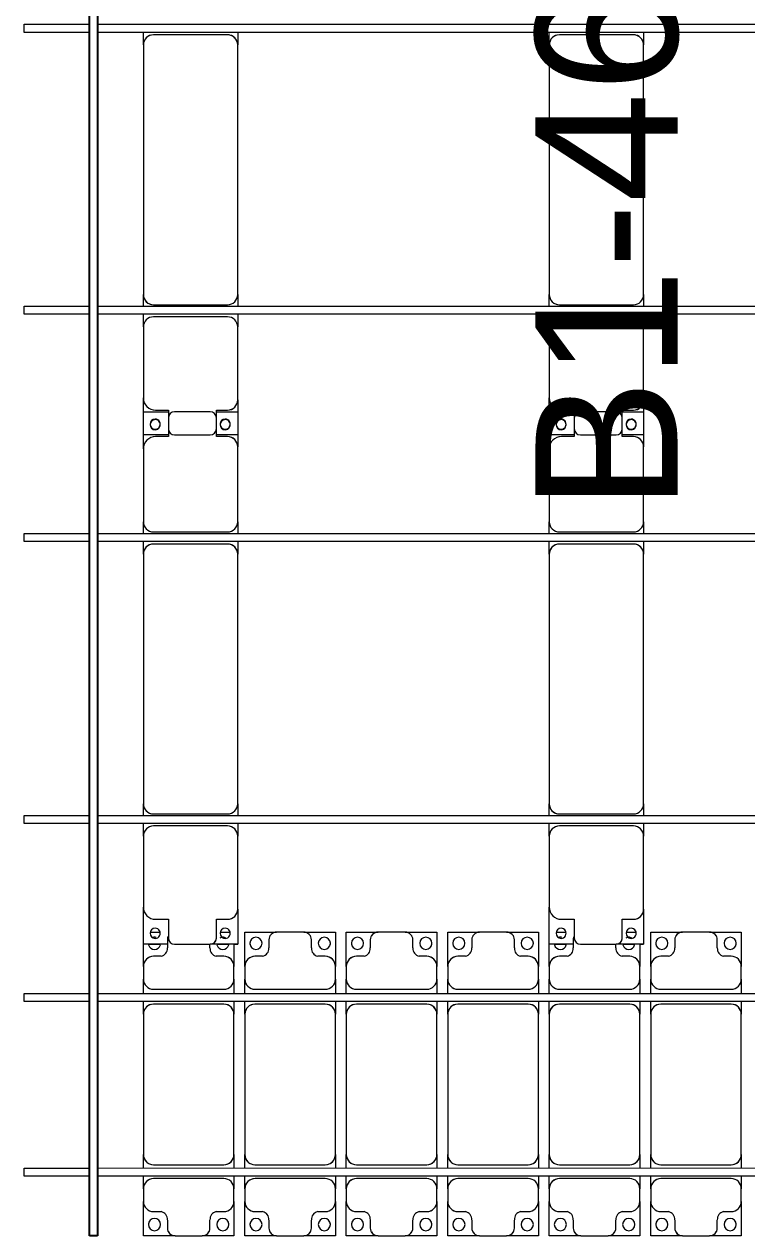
# Model space of a CAD drawing. Header units: millimetres. Extents: x -496478 to -186190, y -204059 to -87354.
# Drawn here: x -489553 to -485993, y -199752 to -193780 of the extents above; entities that cross this region are included whole.
import ezdxf

# ---------------------------------------------------------------- set-up
doc = ezdxf.new("R2010")
doc.units = ezdxf.units.MM
for name, color, linetype, lineweight in [('A-DETL-MBND', 5, 'Continuous', 9), ('A-GENM', 13, 'Continuous', 9), ('S-BEAM', 12, 'Continuous', 9)]:
    doc.layers.add(name, color=color, linetype=linetype, lineweight=lineweight)
doc.layers.add('GC-GHI CHU', color=2, linetype='Continuous')
doc.styles.add('GC_VN', font='arial.ttf')

# ---------------------------------------------------------------- blocks, each defined once
blk = doc.blocks.new('Dai phaodi lai - DẢI PHAO ĐI LẠI-20747-BỐ TRÍ KHUNG KẾT CẤU BÈ PIN 01')
at = {"layer": 'A-DETL-MBND', "color": 8}
for p, q in [((-189.4, 748.4), (-139.7, 748.4)), ((155.5, 748.4), (204.8, 748.4)), ((276.8, 748.4), (433.1, 748.4)), ((276.8, 579.3), (276.8, 748.4)), ((566.9, 748.4), (433.1, 748.4)), ((566.9, 748.4), (723.2, 748.4)), ((723.2, 748.4), (723.2, 579.3)), ((776.8, 748.4), (933.1, 748.4)), ((776.8, 579.3), (776.8, 748.4)), ((1066.9, 748.4), (933.1, 748.4)), ((1066.9, 748.4), (1223.2, 748.4)), ((1223.2, 748.4), (1223.2, 579.3)), ((1276.8, 748.4), (1433.1, 748.4)), ((1276.8, 579.3), (1276.8, 748.4)), ((1566.9, 748.4), (1433.1, 748.4)), ((1566.9, 748.4), (1723.2, 748.4)), ((1723.2, 748.4), (1723.2, 579.3)), ((1810.6, 748.4), (1860.3, 748.4)), ((2155.5, 748.4), (2204.8, 748.4)), ((2276.8, 748.4), (2433.1, 748.4)), ((2276.8, 579.3), (2276.8, 748.4)), ((2566.9, 748.4), (2433.1, 748.4)), ((2566.9, 748.4), (2723.2, 748.4)), ((2723.2, 748.4), (2723.2, 579.3)), ((-223.2, 579.3), (-223.2, 689.1)), ((-104.9, 710.4), (-104.9, 670.7)), ((104.9, 670.7), (104.9, 689.1)), ((223.2, 690.5), (223.2, 579.3)), ((395.1, 710.4), (395.1, 670.7)), ((604.9, 670.7), (604.9, 710.4)), ((895.1, 710.4), (895.1, 670.7)), ((1104.9, 670.7), (1104.9, 710.4)), ((1395.1, 710.4), (1395.1, 670.7)), ((1604.9, 670.7), (1604.9, 710.4)), ((1776.8, 579.3), (1776.8, 689.1)), ((1895.1, 710.4), (1895.1, 670.7)), ((2104.9, 670.7), (2104.9, 689.1)), ((2223.2, 690.5), (2223.2, 579.3)), ((2395.1, 710.4), (2395.1, 670.7)), ((2604.9, 670.7), (2604.9, 710.4)), ((-135.7, 629.3), (-173.2, 629.3)), ((173.2, 629.3), (135.7, 629.3)), ((364.3, 629.3), (326.8, 629.3)), ((673.2, 629.3), (635.7, 629.3)), ((864.3, 629.3), (826.8, 629.3)), ((1173.2, 629.3), (1135.7, 629.3)), ((1364.3, 629.3), (1326.8, 629.3)), ((1673.2, 629.3), (1635.7, 629.3)), ((1864.3, 629.3), (1826.8, 629.3)), ((2173.2, 629.3), (2135.7, 629.3)), ((2364.3, 629.3), (2326.8, 629.3)), ((2673.2, 629.3), (2635.7, 629.3)), ((-223.2, 579.3), (-223.2, 516.7)), ((223.2, 516.7), (223.2, 579.3)), ((276.8, 579.3), (276.8, 516.7)), ((723.2, 516.7), (723.2, 579.3)), ((776.8, 579.3), (776.8, 516.7)), ((1223.2, 516.7), (1223.2, 579.3)), ((1276.8, 579.3), (1276.8, 516.7)), ((1723.2, 516.7), (1723.2, 579.3)), ((1776.8, 579.3), (1776.8, 516.7)), ((2223.2, 516.7), (2223.2, 579.3)), ((2276.8, 579.3), (2276.8, 516.7)), ((2723.2, 516.7), (2723.2, 579.3)), ((-223.2, 445.6), (-223.2, 516.7)), ((223.2, 516.7), (223.2, 445.6)), ((276.8, 445.6), (276.8, 516.7)), ((723.2, 516.7), (723.2, 445.6)), ((776.8, 445.6), (776.8, 516.7)), ((1223.2, 516.7), (1223.2, 445.6)), ((1276.8, 445.6), (1276.8, 516.7)), ((1723.2, 516.7), (1723.2, 445.6)), ((1776.8, 445.6), (1776.8, 516.7)), ((2223.2, 516.7), (2223.2, 445.6)), ((2276.8, 445.6), (2276.8, 516.7)), ((2723.2, 516.7), (2723.2, 445.6)), ((-173.2, 466.7), (173.2, 466.7)), ((326.8, 466.7), (673.2, 466.7)), ((826.8, 466.7), (1173.2, 466.7)), ((1326.8, 466.7), (1673.2, 466.7)), ((1826.8, 466.7), (2173.2, 466.7)), ((2326.8, 466.7), (2673.2, 466.7)), ((-223.2, 343.3), (-223.2, 405.6)), ((173.2, 393.3), (-173.2, 393.3)), ((223.2, 405.6), (223.2, 343.3)), ((276.8, 343.3), (276.8, 405.6)), ((673.2, 393.3), (326.8, 393.3)), ((723.2, 405.6), (723.2, 343.3)), ((776.8, 343.3), (776.8, 405.6)), ((1173.2, 393.3), (826.8, 393.3)), ((1223.2, 405.6), (1223.2, 343.3)), ((1276.8, 343.3), (1276.8, 405.6)), ((1673.2, 393.3), (1326.8, 393.3)), ((1723.2, 405.6), (1723.2, 343.3)), ((1776.8, 343.3), (1776.8, 405.6)), ((2173.2, 393.3), (1826.8, 393.3)), ((2223.2, 405.6), (2223.2, 343.3)), ((2276.8, 343.3), (2276.8, 405.6)), ((2673.2, 393.3), (2326.8, 393.3)), ((2723.2, 405.6), (2723.2, 343.3)), ((-223.2, 343.3), (-223.2, -348.3)), ((223.2, -348.3), (223.2, 343.3)), ((276.8, 343.3), (276.8, -348.3)), ((723.2, -348.3), (723.2, 343.3)), ((776.8, 343.3), (776.8, -348.3)), ((1223.2, -348.3), (1223.2, 343.3)), ((1276.8, 343.3), (1276.8, -348.3)), ((1723.2, -348.3), (1723.2, 343.3)), ((1776.8, 343.3), (1776.8, -348.3)), ((2223.2, -348.3), (2223.2, 343.3)), ((2276.8, 343.3), (2276.8, -348.3)), ((2723.2, -348.3), (2723.2, 343.3)), ((-223.2, -414.4), (-223.2, -348.3)), ((223.2, -348.3), (223.2, -414.4)), ((276.8, -414.4), (276.8, -348.3)), ((723.2, -348.3), (723.2, -414.4)), ((776.8, -414.4), (776.8, -348.3)), ((1223.2, -348.3), (1223.2, -414.4)), ((1276.8, -414.4), (1276.8, -348.3)), ((1723.2, -348.3), (1723.2, -414.4)), ((1776.8, -414.4), (1776.8, -348.3)), ((2223.2, -348.3), (2223.2, -414.4)), ((2276.8, -414.4), (2276.8, -348.3)), ((2723.2, -348.3), (2723.2, -414.4)), ((-173.2, -398.3), (173.2, -398.3)), ((326.8, -398.3), (673.2, -398.3)), ((826.8, -398.3), (1173.2, -398.3)), ((1326.8, -398.3), (1673.2, -398.3)), ((1826.8, -398.3), (2173.2, -398.3)), ((2326.8, -398.3), (2673.2, -398.3)), ((-223.2, -516.7), (-223.2, -454.4)), ((173.2, -466.7), (-173.2, -466.7)), ((223.2, -454.4), (223.2, -516.7)), ((276.8, -516.7), (276.8, -454.4)), ((673.2, -466.7), (326.8, -466.7)), ((723.2, -454.4), (723.2, -516.7)), ((776.8, -516.7), (776.8, -454.4)), ((1173.2, -466.7), (826.8, -466.7)), ((1223.2, -454.4), (1223.2, -516.7)), ((1276.8, -516.7), (1276.8, -454.4)), ((1673.2, -466.7), (1326.8, -466.7)), ((1723.2, -454.4), (1723.2, -516.7)), ((1776.8, -516.7), (1776.8, -454.4)), ((2173.2, -466.7), (1826.8, -466.7)), ((2223.2, -454.4), (2223.2, -516.7)), ((2276.8, -516.7), (2276.8, -454.4)), ((2673.2, -466.7), (2326.8, -466.7)), ((2723.2, -454.4), (2723.2, -516.7)), ((-223.2, -516.7), (-223.2, -579.3)), ((223.2, -579.3), (223.2, -516.7)), ((276.8, -516.7), (276.8, -579.3)), ((723.2, -579.3), (723.2, -516.7)), ((776.8, -516.7), (776.8, -579.3)), ((1223.2, -579.3), (1223.2, -516.7)), ((1276.8, -516.7), (1276.8, -579.3)), ((1723.2, -579.3), (1723.2, -516.7)), ((1776.8, -516.7), (1776.8, -579.3)), ((2223.2, -579.3), (2223.2, -516.7)), ((2276.8, -516.7), (2276.8, -579.3)), ((2723.2, -579.3), (2723.2, -516.7)), ((-223.2, -748.4), (-223.2, -579.3)), ((223.2, -579.3), (223.2, -748.4)), ((276.8, -748.4), (276.8, -579.3)), ((723.2, -579.3), (723.2, -748.4)), ((776.8, -748.4), (776.8, -579.3)), ((1223.2, -579.3), (1223.2, -748.4)), ((1276.8, -748.4), (1276.8, -579.3)), ((1723.2, -579.3), (1723.2, -748.4)), ((1776.8, -748.4), (1776.8, -579.3)), ((2223.2, -579.3), (2223.2, -748.4)), ((2276.8, -748.4), (2276.8, -579.3)), ((2723.2, -579.3), (2723.2, -748.4)), ((-173.2, -629.3), (-135.7, -629.3)), ((135.7, -629.3), (173.2, -629.3)), ((326.8, -629.3), (364.3, -629.3)), ((635.7, -629.3), (673.2, -629.3)), ((826.8, -629.3), (864.3, -629.3)), ((1135.7, -629.3), (1173.2, -629.3)), ((1326.8, -629.3), (1364.3, -629.3)), ((1635.7, -629.3), (1673.2, -629.3)), ((1826.8, -629.3), (1864.3, -629.3)), ((2135.7, -629.3), (2173.2, -629.3)), ((2326.8, -629.3), (2364.3, -629.3)), ((2635.7, -629.3), (2673.2, -629.3)), ((-104.9, -670.7), (-104.9, -710.4)), ((104.9, -710.4), (104.9, -670.7)), ((395.1, -670.7), (395.1, -710.4)), ((604.9, -710.4), (604.9, -670.7)), ((895.1, -670.7), (895.1, -710.4)), ((1104.9, -710.4), (1104.9, -670.7)), ((1395.1, -670.7), (1395.1, -710.4)), ((1604.9, -710.4), (1604.9, -670.7)), ((1895.1, -670.7), (1895.1, -710.4)), ((2104.9, -710.4), (2104.9, -670.7)), ((2395.1, -670.7), (2395.1, -710.4)), ((2604.9, -710.4), (2604.9, -670.7)), ((-66.9, -748.4), (-223.2, -748.4)), ((-66.9, -748.4), (66.9, -748.4)), ((223.2, -748.4), (66.9, -748.4)), ((433.1, -748.4), (276.8, -748.4)), ((433.1, -748.4), (566.9, -748.4)), ((723.2, -748.4), (566.9, -748.4)), ((933.1, -748.4), (776.8, -748.4)), ((933.1, -748.4), (1066.9, -748.4)), ((1223.2, -748.4), (1066.9, -748.4)), ((1433.1, -748.4), (1276.8, -748.4)), ((1433.1, -748.4), (1566.9, -748.4)), ((1723.2, -748.4), (1566.9, -748.4)), ((1933.1, -748.4), (1776.8, -748.4)), ((1933.1, -748.4), (2066.9, -748.4)), ((2223.2, -748.4), (2066.9, -748.4)), ((2433.1, -748.4), (2276.8, -748.4)), ((2433.1, -748.4), (2566.9, -748.4)), ((2723.2, -748.4), (2566.9, -748.4))]:
    blk.add_line(p, q, dxfattribs=at)
for centre, radius, start, end in [((-168.4, 693.3), 30, 90, 105), ((-168.4, 693.3), 30, 75, 90), ((-66.9, 710.4), 38, 150.2202, 180), ((168.4, 693.3), 30, 90, 120), ((168.4, 693.3), 30, 60, 90), ((331.6, 693.3), 30, 90, 270), ((331.6, 693.3), 30, 270, 90), ((433.1, 710.4), 38, 90, 180), ((433.1, 710.4), 38, 90, 150), ((566.9, 710.4), 38, 360, 90), ((566.9, 710.4), 38, 30, 90), ((668.4, 693.3), 30, 90, 270), ((668.4, 693.3), 30, 270, 90), ((831.6, 693.3), 30, 90, 270), ((831.6, 693.3), 30, 270, 90), ((933.1, 710.4), 38, 90, 180), ((933.1, 710.4), 38, 90, 150), ((1066.9, 710.4), 38, 360, 90), ((1066.9, 710.4), 38, 30, 90), ((1168.4, 693.3), 30, 90, 270), ((1168.4, 693.3), 30, 270, 90), ((1331.6, 693.3), 30, 90, 270), ((1331.6, 693.3), 30, 270, 90), ((1433.1, 710.4), 38, 90, 180), ((1433.1, 710.4), 38, 90, 150), ((1566.9, 710.4), 38, 360, 90), ((1566.9, 710.4), 38, 30, 90), ((1668.4, 693.3), 30, 90, 270), ((1668.4, 693.3), 30, 270, 90), ((1831.6, 693.3), 30, 90, 105), ((1831.6, 693.3), 30, 75, 90), ((1933.1, 710.4), 38, 150.2202, 180), ((2168.4, 693.3), 30, 90, 120), ((2168.4, 693.3), 30, 60, 90), ((2331.6, 693.3), 30, 90, 270), ((2331.6, 693.3), 30, 270, 90), ((2433.1, 710.4), 38, 90, 180), ((2433.1, 710.4), 38, 90, 150), ((2566.9, 710.4), 38, 360, 90), ((2566.9, 710.4), 38, 30, 90), ((2668.4, 693.3), 30, 90, 270), ((2668.4, 693.3), 30, 270, 90), ((-168.4, 693.3), 30, 195, 270), ((-168.4, 693.3), 30, 270, 345), ((-144.8, 668.2), 40, 283.18854, 3.50807), ((144.8, 668.2), 40, 176.49193, 256.81146), ((168.4, 693.3), 30, 195, 270), ((168.4, 693.3), 30, 270, 345), ((331.6, 693.3), 30, 180, 195), ((355.2, 668.2), 40, 283.18854, 3.50807), ((644.8, 668.2), 40, 176.49193, 256.81146), ((668.4, 693.3), 30, 345, 0), ((831.6, 693.3), 30, 180, 195), ((855.2, 668.2), 40, 283.18854, 3.50807), ((1144.8, 668.2), 40, 176.49193, 256.81146), ((1168.4, 693.3), 30, 345, 0), ((1331.6, 693.3), 30, 180, 195), ((1355.2, 668.2), 40, 283.18854, 3.50807), ((1644.8, 668.2), 40, 176.49193, 256.81146), ((1668.4, 693.3), 30, 345, 0), ((1831.6, 693.3), 30, 195, 270), ((1831.6, 693.3), 30, 270, 345), ((1855.2, 668.2), 40, 283.18854, 3.50807), ((2144.8, 668.2), 40, 176.49193, 256.81146), ((2168.4, 693.3), 30, 195, 270), ((2168.4, 693.3), 30, 270, 345), ((2331.6, 693.3), 30, 180, 195), ((2355.2, 668.2), 40, 283.18854, 3.50807), ((2644.8, 668.2), 40, 176.49193, 256.81146), ((2668.4, 693.3), 30, 345, 0), ((-173.2, 579.3), 50, 90, 180), ((-173.2, 579.3), 50, 90, 135), ((173.2, 579.3), 50, 0, 90), ((173.2, 579.3), 50, 45, 90), ((326.8, 579.3), 50, 90, 180), ((326.8, 579.3), 50, 90, 135), ((673.2, 579.3), 50, 0, 90), ((673.2, 579.3), 50, 45, 90), ((826.8, 579.3), 50, 90, 180), ((826.8, 579.3), 50, 90, 135), ((1173.2, 579.3), 50, 0, 90), ((1173.2, 579.3), 50, 45, 90), ((1326.8, 579.3), 50, 90, 180), ((1326.8, 579.3), 50, 90, 135), ((1673.2, 579.3), 50, 0, 90), ((1673.2, 579.3), 50, 45, 90), ((1826.8, 579.3), 50, 90, 180), ((1826.8, 579.3), 50, 90, 135), ((2173.2, 579.3), 50, 0, 90), ((2173.2, 579.3), 50, 45, 90), ((2326.8, 579.3), 50, 90, 180), ((2326.8, 579.3), 50, 90, 135), ((2673.2, 579.3), 50, 360, 90), ((2673.2, 579.3), 50, 45, 90), ((-173.2, 516.7), 50, 180, 270), ((-173.2, 516.7), 50, 225, 270), ((173.2, 516.7), 50, 270, 0), ((173.2, 516.7), 50, 270, 315), ((326.8, 516.7), 50, 180, 270), ((326.8, 516.7), 50, 225, 270), ((673.2, 516.7), 50, 270, 0), ((673.2, 516.7), 50, 270, 315), ((826.8, 516.7), 50, 180, 270), ((826.8, 516.7), 50, 225, 270), ((1173.2, 516.7), 50, 270, 0), ((1173.2, 516.7), 50, 270, 315), ((1326.8, 516.7), 50, 180, 270), ((1326.8, 516.7), 50, 225, 270), ((1673.2, 516.7), 50, 270, 0), ((1673.2, 516.7), 50, 270, 315), ((1826.8, 516.7), 50, 180, 270), ((1826.8, 516.7), 50, 225, 270), ((2173.2, 516.7), 50, 270, 360), ((2173.2, 516.7), 50, 270, 315), ((2326.8, 516.7), 50, 180, 270), ((2326.8, 516.7), 50, 225, 270), ((2673.2, 516.7), 50, 270, 0), ((2673.2, 516.7), 50, 270, 315), ((-173.2, 343.3), 50, 90, 180), ((-173.2, 343.3), 50, 105, 180), ((173.2, 343.3), 50, 360, 90), ((173.2, 343.3), 50, 30, 75), ((326.8, 343.3), 50, 90, 180), ((326.8, 343.3), 50, 105, 180), ((673.2, 343.3), 50, 360, 90), ((673.2, 343.3), 50, 30, 75), ((826.8, 343.3), 50, 90, 180), ((826.8, 343.3), 50, 105, 180), ((1173.2, 343.3), 50, 360, 90), ((1173.2, 343.3), 50, 30, 75), ((1326.8, 343.3), 50, 90, 180), ((1326.8, 343.3), 50, 105, 180), ((1673.2, 343.3), 50, 360, 90), ((1673.2, 343.3), 50, 30, 75), ((1826.8, 343.3), 50, 90, 180), ((1826.8, 343.3), 50, 105, 180), ((2173.2, 343.3), 50, 360, 90), ((2173.2, 343.3), 50, 30, 75), ((2326.8, 343.3), 50, 90, 180), ((2326.8, 343.3), 50, 105, 180), ((2673.2, 343.3), 50, 360, 90), ((2673.2, 343.3), 50, 30, 75), ((-173.2, -348.3), 50, 180, 270), ((173.2, -348.3), 50, 270, 360), ((326.8, -348.3), 50, 180, 270), ((673.2, -348.3), 50, 270, 360), ((826.8, -348.3), 50, 180, 270), ((1173.2, -348.3), 50, 270, 360), ((1326.8, -348.3), 50, 180, 270), ((1673.2, -348.3), 50, 270, 360), ((1826.8, -348.3), 50, 180, 270), ((2173.2, -348.3), 50, 270, 360), ((2326.8, -348.3), 50, 180, 270), ((2673.2, -348.3), 50, 270, 360), ((-173.2, -348.3), 50, 195, 240), ((173.2, -348.3), 50, 270, 345), ((326.8, -348.3), 50, 195, 240), ((673.2, -348.3), 50, 270, 345), ((826.8, -348.3), 50, 195, 240), ((1173.2, -348.3), 50, 270, 345), ((1326.8, -348.3), 50, 195, 240), ((1673.2, -348.3), 50, 270, 345), ((1826.8, -348.3), 50, 195, 240), ((2173.2, -348.3), 50, 270, 345), ((2326.8, -348.3), 50, 195, 240), ((2673.2, -348.3), 50, 270, 345), ((-173.2, -516.7), 50, 90, 180), ((-173.2, -516.7), 50, 90, 135), ((173.2, -516.7), 50, 360, 90), ((173.2, -516.7), 50, 45, 90), ((326.8, -516.7), 50, 90, 180), ((326.8, -516.7), 50, 90, 135), ((673.2, -516.7), 50, 360, 90), ((673.2, -516.7), 50, 45, 90), ((826.8, -516.7), 50, 90, 180), ((826.8, -516.7), 50, 90, 135), ((1173.2, -516.7), 50, 360, 90), ((1173.2, -516.7), 50, 45, 90), ((1326.8, -516.7), 50, 90, 180), ((1326.8, -516.7), 50, 90, 135), ((1673.2, -516.7), 50, 360, 90), ((1673.2, -516.7), 50, 45, 90), ((1826.8, -516.7), 50, 90, 180), ((1826.8, -516.7), 50, 90, 135), ((2173.2, -516.7), 50, 360, 90), ((2173.2, -516.7), 50, 45, 90), ((2326.8, -516.7), 50, 90, 180), ((2326.8, -516.7), 50, 90, 135), ((2673.2, -516.7), 50, 360, 90), ((2673.2, -516.7), 50, 45, 90), ((-173.2, -579.3), 50, 180, 270), ((173.2, -579.3), 50, 270, 360), ((326.8, -579.3), 50, 180, 270), ((673.2, -579.3), 50, 270, 360), ((826.8, -579.3), 50, 180, 270), ((1173.2, -579.3), 50, 270, 360), ((1326.8, -579.3), 50, 180, 270), ((1673.2, -579.3), 50, 270, 360), ((1826.8, -579.3), 50, 180, 270), ((2173.2, -579.3), 50, 270, 360), ((2326.8, -579.3), 50, 180, 270), ((2673.2, -579.3), 50, 270, 360), ((-173.2, -579.3), 50, 225, 270), ((-144.8, -668.2), 40, 356.49193, 76.81146), ((144.8, -668.2), 40, 103.18854, 183.50807), ((173.2, -579.3), 50, 270, 315), ((326.8, -579.3), 50, 225, 270), ((355.2, -668.2), 40, 356.49193, 76.81146), ((644.8, -668.2), 40, 103.18854, 183.50807), ((673.2, -579.3), 50, 270, 315), ((826.8, -579.3), 50, 225, 270), ((855.2, -668.2), 40, 356.49193, 76.81146), ((1144.8, -668.2), 40, 103.18854, 183.50807), ((1173.2, -579.3), 50, 270, 315), ((1326.8, -579.3), 50, 225, 270), ((1355.2, -668.2), 40, 356.49193, 76.81146), ((1644.8, -668.2), 40, 103.18854, 183.50807), ((1673.2, -579.3), 50, 270, 315), ((1826.8, -579.3), 50, 225, 270), ((1855.2, -668.2), 40, 356.49193, 76.81146), ((2144.8, -668.2), 40, 103.18854, 183.50807), ((2173.2, -579.3), 50, 270, 315), ((2326.8, -579.3), 50, 225, 270), ((2355.2, -668.2), 40, 356.49193, 76.81146), ((2644.8, -668.2), 40, 103.18854, 183.50807), ((2673.2, -579.3), 50, 270, 315), ((-168.4, -693.3), 30, 90, 270), ((-168.4, -693.3), 30, 165, 180), ((-168.4, -693.3), 30, 270, 90), ((-66.9, -710.4), 38, 180, 270), ((66.9, -710.4), 38, 270, 360), ((168.4, -693.3), 30, 90, 270), ((168.4, -693.3), 30, 270, 90), ((168.4, -693.3), 30, 360, 15), ((331.6, -693.3), 30, 90, 270), ((331.6, -693.3), 30, 165, 180), ((331.6, -693.3), 30, 270, 90), ((433.1, -710.4), 38, 180, 270), ((566.9, -710.4), 38, 270, 360), ((668.4, -693.3), 30, 90, 270), ((668.4, -693.3), 30, 270, 90), ((668.4, -693.3), 30, 360, 15), ((831.6, -693.3), 30, 90, 270), ((831.6, -693.3), 30, 165, 180), ((831.6, -693.3), 30, 270, 90), ((933.1, -710.4), 38, 180, 270), ((1066.9, -710.4), 38, 270, 360), ((1168.4, -693.3), 30, 90, 270), ((1168.4, -693.3), 30, 270, 90), ((1168.4, -693.3), 30, 360, 15), ((1331.6, -693.3), 30, 90, 270), ((1331.6, -693.3), 30, 165, 180), ((1331.6, -693.3), 30, 270, 90), ((1433.1, -710.4), 38, 180, 270), ((1566.9, -710.4), 38, 270, 360), ((1668.4, -693.3), 30, 90, 270), ((1668.4, -693.3), 30, 270, 90), ((1668.4, -693.3), 30, 360, 15), ((1831.6, -693.3), 30, 90, 270), ((1831.6, -693.3), 30, 165, 180), ((1831.6, -693.3), 30, 270, 90), ((1933.1, -710.4), 38, 180, 270), ((2066.9, -710.4), 38, 270, 360), ((2168.4, -693.3), 30, 90, 270), ((2168.4, -693.3), 30, 270, 90), ((2168.4, -693.3), 30, 360, 15), ((2331.6, -693.3), 30, 90, 270), ((2331.6, -693.3), 30, 165, 180), ((2331.6, -693.3), 30, 270, 90), ((2433.1, -710.4), 38, 180, 270), ((2566.9, -710.4), 38, 270, 360), ((2668.4, -693.3), 30, 90, 270), ((2668.4, -693.3), 30, 270, 90), ((2668.4, -693.3), 30, 360, 15), ((-66.9, -710.4), 38, 210, 270), ((66.9, -710.4), 38, 270, 330), ((433.1, -710.4), 38, 210, 270), ((566.9, -710.4), 38, 270, 330), ((933.1, -710.4), 38, 210, 270), ((1066.9, -710.4), 38, 270, 330), ((1433.1, -710.4), 38, 210, 270), ((1566.9, -710.4), 38, 270, 330), ((1933.1, -710.4), 38, 210, 270), ((2066.9, -710.4), 38, 270, 330), ((2433.1, -710.4), 38, 210, 270), ((2566.9, -710.4), 38, 270, 330)]:
    blk.add_arc(centre, radius, start, end, dxfattribs=at)
blk = doc.blocks.new('Dai phao do pin - DẢI PHAO ĐỠ PIN-V118-BỐ TRÍ KHUNG KẾT CẤU BÈ PIN 01')
at = {"layer": 'A-DETL-MBND', "color": 8}
for p, q in [((-1312.2, 241.6), (-1129.7, 241.6)), ((-1312.2, 123.3), (-1312.2, 241.6)), ((-779.7, 241.6), (-1129.7, 241.6)), ((-779.7, 241.6), (-717.4, 241.6)), ((-677.4, 241.6), (-620.3, 241.6)), ((610.3, 241.6), (-620.3, 241.6)), ((610.3, 241.6), (672.6, 241.6)), ((712.6, 241.6), (769.7, 241.6)), ((1129.7, 241.6), (769.7, 241.6)), ((1129.7, 241.6), (1312.2, 241.6)), ((1197.8, 241.6), (1380.3, 241.6)), ((1197.8, 118.2), (1197.8, 241.6)), ((1312.2, 241.6), (1312.2, 118.2)), ((1730.3, 241.6), (1380.3, 241.6)), ((1730.3, 241.6), (1792.6, 241.6)), ((1832.6, 241.6), (1889.7, 241.6)), ((3120.3, 241.6), (1889.7, 241.6)), ((3120.3, 241.6), (3182.6, 241.6)), ((-1312.2, 217.2), (-1312.2, 157.3)), ((-1189.7, 181.6), (-1189.7, 118.2)), ((-729.7, -173.4), (-729.7, 191.6)), ((-670.3, 191.6), (-670.3, -173.4)), ((660.3, -173.4), (660.3, 191.6)), ((719.7, 191.6), (719.7, -173.4)), ((1189.7, 118.2), (1189.7, 181.6)), ((1320.3, 181.6), (1320.3, 118.2)), ((1780.3, -173.4), (1780.3, 191.6)), ((1839.7, 191.6), (1839.7, -173.4)), ((3170.3, -173.4), (3170.3, 191.6)), ((-1312.2, 88.2), (-1312.2, -88.2)), ((-1189.7, 118.2), (-1282.2, 118.2)), ((1282.2, 118.2), (1189.7, 118.2)), ((1197.8, 88.2), (1197.8, -88.2)), ((1320.3, 118.2), (1227.8, 118.2)), ((1312.2, -88.2), (1312.2, 88.2)), ((-1312.2, -223.4), (-1312.2, -88.2)), ((-1282.2, -118.2), (-1189.7, -118.2)), ((-1189.7, -118.2), (-1189.7, -173.4)), ((1189.7, -173.4), (1189.7, -118.2)), ((1189.7, -118.2), (1282.2, -118.2)), ((1197.8, -223.4), (1197.8, -118.2)), ((1227.8, -118.2), (1320.3, -118.2)), ((1312.2, -118.2), (1312.2, -223.4)), ((1320.3, -118.2), (1320.3, -173.4)), ((-1312.2, -120.6), (-1312.2, -180.5)), ((-1312.2, -204.2), (-1312.2, -223.4)), ((-1139.7, -223.4), (-1312.2, -223.4)), ((-1139.7, -223.4), (-779.7, -223.4)), ((-717.4, -223.4), (-779.7, -223.4)), ((-620.3, -223.4), (-677.4, -223.4)), ((-620.3, -223.4), (610.3, -223.4)), ((672.6, -223.4), (610.3, -223.4)), ((769.7, -223.4), (712.6, -223.4)), ((769.7, -223.4), (1139.7, -223.4)), ((1312.2, -223.4), (1139.7, -223.4)), ((1370.3, -223.4), (1197.8, -223.4)), ((1370.3, -223.4), (1730.3, -223.4)), ((1792.6, -223.4), (1730.3, -223.4)), ((1889.7, -223.4), (1832.6, -223.4)), ((1889.7, -223.4), (3120.3, -223.4)), ((3182.6, -223.4), (3120.3, -223.4))]:
    blk.add_line(p, q, dxfattribs=at)
for centre, radius, start, end in [((-1129.7, 181.6), 60, 90, 180), ((-779.7, 191.6), 50, 360, 90), ((-620.3, 191.6), 50, 90, 180), ((-620.3, 191.6), 50, 105, 180), ((610.3, 191.6), 50, 360, 90), ((610.3, 191.6), 50, 15, 90), ((769.7, 191.6), 50, 90, 180), ((1129.7, 181.6), 60, 360, 90), ((1380.3, 181.6), 60, 90, 180), ((1730.3, 191.6), 50, 360, 90), ((1889.7, 191.6), 50, 90, 180), ((1889.7, 191.6), 50, 105, 180), ((3120.3, 191.6), 50, 360, 90), ((3120.3, 191.6), 50, 15, 90), ((-1258.6, 183.2), 25, 0, 180), ((-1258.6, 183.2), 25, 180, 0), ((-1258.6, 183.2), 25, 180, 195), ((-1129.7, 181.6), 60, 135, 180), ((-779.7, 191.6), 50, 360, 45), ((769.7, 191.6), 50, 135, 180), ((1129.7, 181.6), 60, 360, 45), ((1248.6, 183.2), 25, 0, 180), ((1248.6, 183.2), 25, 180, 0), ((1251.4, 183.2), 25, 0, 180), ((1251.4, 183.2), 25, 180, 0), ((1251.4, 183.2), 25, 180, 195), ((1380.3, 181.6), 60, 135, 180), ((1730.3, 191.6), 50, 360, 45), ((-1282.2, 88.2), 30, 90, 180), ((1227.8, 88.2), 30, 90, 180), ((1282.2, 88.2), 30, 360, 90), ((-1282.2, -88.2), 30, 180, 270), ((-1282.2, -88.2), 30, 180, 255), ((1227.8, -88.2), 30, 180, 270), ((1282.2, -88.2), 30, 270, 360), ((-1258.6, -161.8), 25, 0, 180), ((-1258.6, -161.8), 25, 150, 180), ((-1258.6, -161.8), 25, 180, 0), ((-1139.7, -173.4), 50, 180, 270), ((-1139.7, -173.4), 50, 180, 225), ((-779.7, -173.4), 50, 270, 360), ((-779.7, -173.4), 50, 315, 360), ((-620.3, -173.4), 50, 180, 270), ((-620.3, -173.4), 50, 180, 270), ((610.3, -173.4), 50, 270, 360), ((610.3, -173.4), 50, 285, 360), ((769.7, -173.4), 50, 180, 270), ((769.7, -173.4), 50, 180, 225), ((1139.7, -173.4), 50, 270, 360), ((1139.7, -173.4), 50, 315, 360), ((1248.6, -161.8), 25, 0, 180), ((1248.6, -161.8), 25, 180, 0), ((1251.4, -161.8), 25, 0, 180), ((1251.4, -161.8), 25, 120, 180), ((1251.4, -161.8), 25, 180, 0), ((1251.4, -161.8), 25, 75, 105), ((1248.6, -161.8), 25, 75, 90), ((1248.6, -161.8), 25, 30, 45), ((1248.6, -161.8), 25, 360, 15), ((1370.3, -173.4), 50, 180, 270), ((1370.3, -173.4), 50, 180, 225), ((1730.3, -173.4), 50, 270, 360), ((1730.3, -173.4), 50, 315, 360), ((1889.7, -173.4), 50, 180, 270), ((1889.7, -173.4), 50, 180, 270), ((3120.3, -173.4), 50, 270, 360), ((3120.3, -173.4), 50, 285, 360)]:
    blk.add_arc(centre, radius, start, end, dxfattribs=at)
blk = doc.blocks.new('Dai phao do pin - DẢI PHAO ĐỠ PIN-V119-BỐ TRÍ KHUNG KẾT CẤU BÈ PIN 01')
at = {"layer": 'A-DETL-MBND', "color": 8}
for p, q in [((-1312.2, 241.6), (-1129.7, 241.6)), ((-1312.2, 123.3), (-1312.2, 241.6)), ((-779.7, 241.6), (-1129.7, 241.6)), ((-779.7, 241.6), (-717.4, 241.6)), ((-677.4, 241.6), (-620.3, 241.6)), ((610.3, 241.6), (-620.3, 241.6)), ((610.3, 241.6), (672.6, 241.6)), ((712.6, 241.6), (769.7, 241.6)), ((1129.7, 241.6), (769.7, 241.6)), ((1129.7, 241.6), (1312.2, 241.6)), ((1197.8, 241.6), (1380.3, 241.6)), ((1197.8, 118.2), (1197.8, 241.6)), ((1312.2, 241.6), (1312.2, 118.2)), ((1730.3, 241.6), (1380.3, 241.6)), ((1730.3, 241.6), (1792.6, 241.6)), ((1832.6, 241.6), (1889.7, 241.6)), ((3120.3, 241.6), (1889.7, 241.6)), ((3120.3, 241.6), (3182.6, 241.6)), ((-1312.2, 217.2), (-1312.2, 157.3)), ((-1189.7, 181.6), (-1189.7, 118.2)), ((-729.7, -173.4), (-729.7, 191.6)), ((-670.3, 191.6), (-670.3, -173.4)), ((660.3, -173.4), (660.3, 191.6)), ((719.7, 191.6), (719.7, -173.4)), ((1189.7, 118.2), (1189.7, 181.6)), ((1320.3, 181.6), (1320.3, 118.2)), ((1780.3, -173.4), (1780.3, 191.6)), ((1839.7, 191.6), (1839.7, -173.4)), ((3170.3, -173.4), (3170.3, 191.6)), ((-1312.2, 88.2), (-1312.2, -88.2)), ((-1189.7, 118.2), (-1282.2, 118.2)), ((1282.2, 118.2), (1189.7, 118.2)), ((1197.8, 88.2), (1197.8, -88.2)), ((1320.3, 118.2), (1227.8, 118.2)), ((1312.2, -88.2), (1312.2, 88.2)), ((-1312.2, -223.4), (-1312.2, -88.2)), ((-1282.2, -118.2), (-1189.7, -118.2)), ((-1189.7, -118.2), (-1189.7, -173.4)), ((1189.7, -173.4), (1189.7, -118.2)), ((1189.7, -118.2), (1282.2, -118.2)), ((1197.8, -223.4), (1197.8, -118.2)), ((1227.8, -118.2), (1320.3, -118.2)), ((1312.2, -118.2), (1312.2, -223.4)), ((1320.3, -118.2), (1320.3, -173.4)), ((-1312.2, -120.6), (-1312.2, -180.5)), ((-1312.2, -204.2), (-1312.2, -223.4)), ((-1139.7, -223.4), (-1312.2, -223.4)), ((-1139.7, -223.4), (-779.7, -223.4)), ((-717.4, -223.4), (-779.7, -223.4)), ((-620.3, -223.4), (-677.4, -223.4)), ((-620.3, -223.4), (610.3, -223.4)), ((672.6, -223.4), (610.3, -223.4)), ((769.7, -223.4), (712.6, -223.4)), ((769.7, -223.4), (1139.7, -223.4)), ((1312.2, -223.4), (1139.7, -223.4)), ((1370.3, -223.4), (1197.8, -223.4)), ((1370.3, -223.4), (1730.3, -223.4)), ((1792.6, -223.4), (1730.3, -223.4)), ((1889.7, -223.4), (1832.6, -223.4)), ((1889.7, -223.4), (3120.3, -223.4)), ((3182.6, -223.4), (3120.3, -223.4))]:
    blk.add_line(p, q, dxfattribs=at)
for centre, radius, start, end in [((-1129.7, 181.6), 60, 90, 180), ((-779.7, 191.6), 50, 360, 90), ((-620.3, 191.6), 50, 90, 180), ((-620.3, 191.6), 50, 105, 180), ((610.3, 191.6), 50, 360, 90), ((610.3, 191.6), 50, 15, 90), ((769.7, 191.6), 50, 90, 180), ((1129.7, 181.6), 60, 360, 90), ((1380.3, 181.6), 60, 90, 180), ((1730.3, 191.6), 50, 360, 90), ((1889.7, 191.6), 50, 90, 180), ((1889.7, 191.6), 50, 105, 180), ((3120.3, 191.6), 50, 360, 90), ((3120.3, 191.6), 50, 15, 90), ((-1258.6, 183.2), 25, 0, 180), ((-1258.6, 183.2), 25, 180, 0), ((-1258.6, 183.2), 25, 180, 195), ((-1129.7, 181.6), 60, 135, 180), ((-779.7, 191.6), 50, 360, 45), ((769.7, 191.6), 50, 135, 180), ((1129.7, 181.6), 60, 360, 45), ((1248.6, 183.2), 25, 0, 180), ((1248.6, 183.2), 25, 180, 0), ((1251.4, 183.2), 25, 0, 180), ((1251.4, 183.2), 25, 180, 0), ((1251.4, 183.2), 25, 180, 195), ((1380.3, 181.6), 60, 135, 180), ((1730.3, 191.6), 50, 360, 45), ((-1282.2, 88.2), 30, 90, 180), ((1227.8, 88.2), 30, 90, 180), ((1282.2, 88.2), 30, 360, 90), ((-1282.2, -88.2), 30, 180, 270), ((-1282.2, -88.2), 30, 180, 255), ((1227.8, -88.2), 30, 180, 270), ((1282.2, -88.2), 30, 270, 360), ((-1258.6, -161.8), 25, 0, 180), ((-1258.6, -161.8), 25, 143.22018, 180), ((-1258.6, -161.8), 25, 180, 0), ((-1139.7, -173.4), 50, 180, 270), ((-1139.7, -173.4), 50, 180, 225), ((-779.7, -173.4), 50, 270, 360), ((-779.7, -173.4), 50, 315, 360), ((-620.3, -173.4), 50, 180, 270), ((-620.3, -173.4), 50, 180, 270), ((610.3, -173.4), 50, 270, 360), ((610.3, -173.4), 50, 285, 360), ((769.7, -173.4), 50, 180, 270), ((769.7, -173.4), 50, 180, 225), ((1139.7, -173.4), 50, 270, 360), ((1139.7, -173.4), 50, 315, 360), ((1248.6, -161.8), 25, 0, 180), ((1248.6, -161.8), 25, 180, 0), ((1251.4, -161.8), 25, 0, 180), ((1251.4, -161.8), 25, 120, 180), ((1251.4, -161.8), 25, 180, 0), ((1251.4, -161.8), 25, 75, 105), ((1248.6, -161.8), 25, 75, 90), ((1248.6, -161.8), 25, 30, 45), ((1248.6, -161.8), 25, 360, 15), ((1370.3, -173.4), 50, 180, 270), ((1370.3, -173.4), 50, 180, 225), ((1730.3, -173.4), 50, 270, 360), ((1730.3, -173.4), 50, 315, 360), ((1889.7, -173.4), 50, 180, 270), ((1889.7, -173.4), 50, 180, 270), ((3120.3, -173.4), 50, 270, 360), ((3120.3, -173.4), 50, 285, 360)]:
    blk.add_arc(centre, radius, start, end, dxfattribs=at)
blk = doc.blocks.new('Dầm C52 - Dầm C52-25227-BỐ TRÍ KHUNG KẾT CẤU BÈ PIN 01')
at = {"layer": 'S-BEAM', "color": 1}
for p, q in [((6352.6, 20), (12312.6, 20)), ((12352.6, 20), (12674.3, 20)), ((12674.3, 20), (12674.3, -20)), ((12312.6, -20), (6352.6, -20)), ((12674.3, -20), (12352.6, -20))]:
    blk.add_line(p, q, dxfattribs=at)
blk = doc.blocks.new('Dầm C52 - Hộp 40x60-25870-BỐ TRÍ KHUNG KẾT CẤU BÈ PIN 01')
at = {"layer": 'S-BEAM', "color": 3, "lineweight": 25}
for p, q in [((-37172.3, -20), (-37172.3, 20)), ((-37172.3, 20), (37172.3, 20)), ((37172.3, -20), (-37172.3, -20))]:
    blk.add_line(p, q, dxfattribs=at)
blk = doc.blocks.new('HOBANMONG_BEPIN 1_rvt-1-BỐ TRÍ KHUNG KẾT CẤU BÈ PIN 01')
at = {"layer": 'A-GENM', "lineweight": 9}
for name, p, rotation in [('Dai phao do pin - DẢI PHAO ĐỠ PIN-V119-BỐ TRÍ KHUNG KẾT CẤU BÈ PIN 01', (-488724.5, -197002.3), 90.00075860989342), ('Dai phao do pin - DẢI PHAO ĐỠ PIN-V118-BỐ TRÍ KHUNG KẾT CẤU BÈ PIN 01', (-486724.5, -197002.3), 90.00075860989342), ('Dai phaodi lai - DẢI PHAO ĐI LẠI-20747-BỐ TRÍ KHUNG KẾT CẤU BÈ PIN 01', (-488742.8, -199003.6), 0.0007586099545854)]:
    blk.add_blockref(name, p, dxfattribs=dict(at, rotation=rotation))
at = {"layer": 'S-BEAM', "lineweight": 9}
for name, p, rotation in [('Dầm C52 - Hộp 40x60-25870-BỐ TRÍ KHUNG KẾT CẤU BÈ PIN 01', (-489211.8, -162579.7), 90.00075860989166), ('Dầm C52 - Dầm C52-25227-BỐ TRÍ KHUNG KẾT CẤU BÈ PIN 01', (-476878.8, -193799.6), 180.0007586094741), ('Dầm C52 - Dầm C52-25227-BỐ TRÍ KHUNG KẾT CẤU BÈ PIN 01', (-476878.8, -195189.6), 180.0007586094741), ('Dầm C52 - Dầm C52-25227-BỐ TRÍ KHUNG KẾT CẤU BÈ PIN 01', (-476878.8, -196309.6), 180.0007586094741), ('Dầm C52 - Dầm C52-25227-BỐ TRÍ KHUNG KẾT CẤU BÈ PIN 01', (-476878.8, -197699.6), 180.0007586094741), ('Dầm C52 - Dầm C52-25227-BỐ TRÍ KHUNG KẾT CẤU BÈ PIN 01', (-476878.7, -198577.8), 180.0007586094741), ('Dầm C52 - Dầm C52-25227-BỐ TRÍ KHUNG KẾT CẤU BÈ PIN 01', (-476878.7, -199437.8), 180.0007586094741)]:
    blk.add_blockref(name, p, dxfattribs=dict(at, rotation=rotation))

msp = doc.modelspace()

# ---------------------------------------------------------------- block references
at = {"lineweight": 5}
msp.add_blockref('HOBANMONG_BEPIN 1_rvt-1-BỐ TRÍ KHUNG KẾT CẤU BÈ PIN 01', (0, 0), dxfattribs=at)

# ---------------------------------------------------------------- texts
at = {"layer": 'GC-GHI CHU', "style": 'GC_VN'}
msp.add_text('B1-46: 2×11,0 m', height=700, rotation=90, dxfattribs=at).set_placement((-486334, -196181))

doc.saveas('drawing.dxf')
